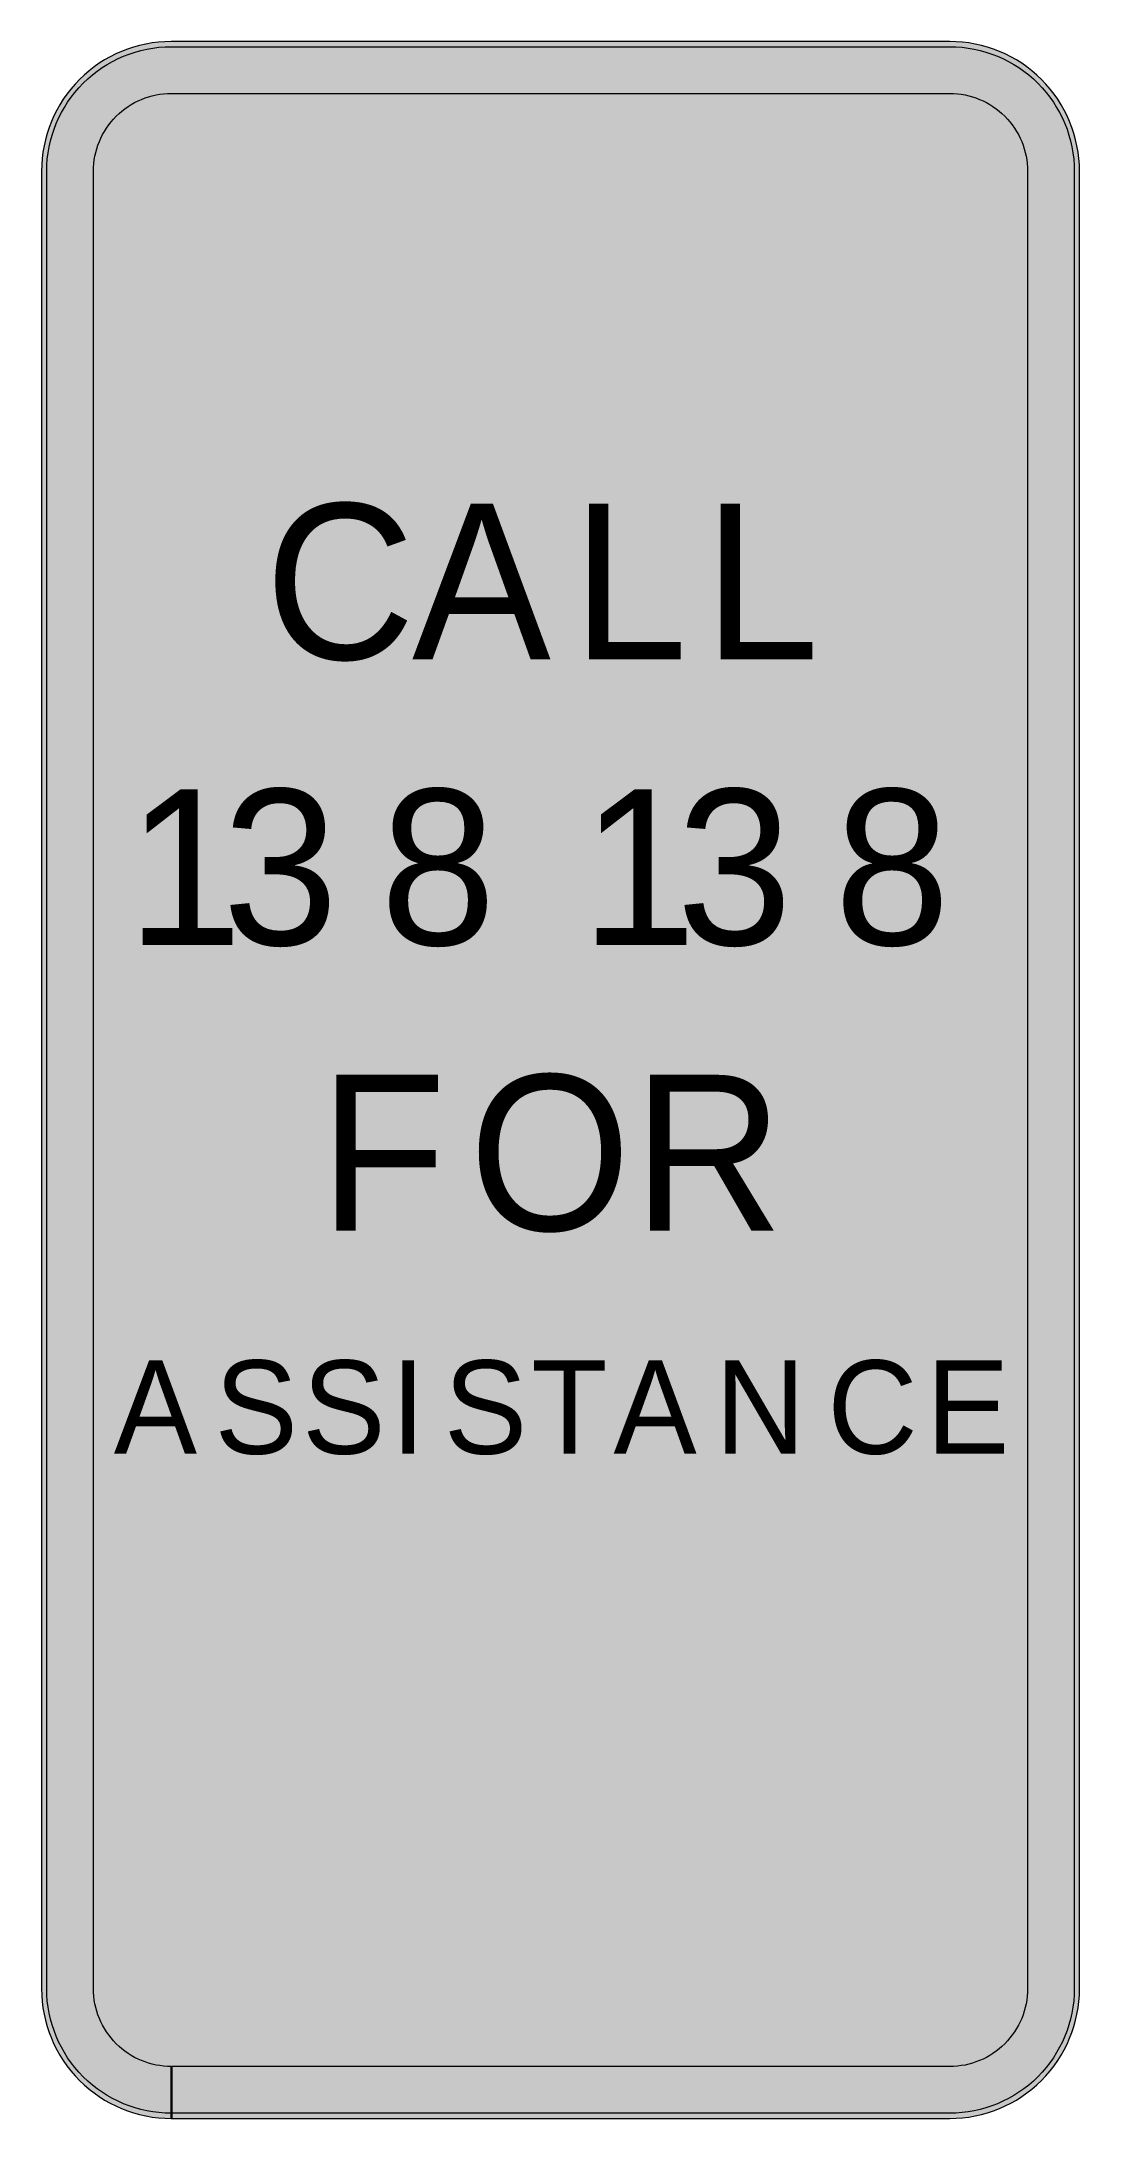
# Model space of a CAD drawing. Header units: millimetres. Extents: x 1461 to 1661, y 403 to 803.
import ezdxf

# ---------------------------------------------------------------- set-up
doc = ezdxf.new("R2010")
doc.units = ezdxf.units.MM
doc.layers.add('GSCOLORFILL', color=255, linetype='Continuous', lineweight=0)
doc.layers.add('T25', color=1, linetype='Continuous')
doc.layers.add('TBLK25', color=1, linetype='Continuous')
doc.styles.add('TSTextStyleClearviewHwy-5-W-R', font='')
doc.styles.add('TSTextStyleFHWA Series Em2000EX', font='fhwa_em2000ex_ttf.ttf')
doc.styles.get('TSTextStyleClearviewHwy-5-W-R').set_extended_font_data('ClearviewHwy-5-W-R')

# ---------------------------------------------------------------- blocks, each defined once
blk = doc.blocks.new('*U34')
at = {"layer": 'GSCOLORFILL'}
for color, points in [(156, [(-75, -200), (75, -200, 0.414214), (100, -175), (100, 175, 0.414214), (75, 200), (-75, 200, 0.414214), (-100, 175), (-100, -175, 0.414214)]), (7, [(-74.9, -200), (75, -200, 0.414214), (100, -175), (100, 175, 0.414214), (75, 200), (-75, 200, 0.414214), (-100, 175), (-100, -175, 0.414214), (-75, -200), (-75, -190, -0.414214), (-90, -175), (-90, 175, -0.414214), (-75, 190), (75, 190, -0.414214), (90, 175), (90, -175, -0.414214), (75, -190), (-74.9, -190)]), (156, [(-74.99, -200), (75, -200, 0.414214), (100, -175), (100, 175, 0.414214), (75, 200), (-75, 200, 0.414214), (-100, 175), (-100, -175, 0.414214), (-75, -200), (-75, -199, -0.414214), (-99, -175), (-99, 175, -0.414214), (-75, 199), (75, 199, -0.414214), (99, 175), (99, -175, -0.414214), (75, -199), (-74.99, -199)])]:
    blk.add_hatch(color=color, dxfattribs=at).paths.add_polyline_path(points)
at = {"layer": 'GSCOLORFILL', "color": 156, "linetype": 'Continuous'}
for points in [[(-75, -200), (75, -200, 0.414214), (100, -175), (100, 175, 0.414214), (75, 200), (-75, 200, 0.414214), (-100, 175), (-100, -175, 0.414214), (-75, -200)], [(-74.99, -200), (75, -200, 0.414214), (100, -175), (100, 175, 0.414214), (75, 200), (-75, 200, 0.414214), (-100, 175), (-100, -175, 0.414214), (-75, -200), (-75, -199, -0.414214), (-99, -175), (-99, 175, -0.414214), (-75, 199), (75, 199, -0.414214), (99, 175), (99, -175, -0.414214), (75, -199), (-74.99, -199), (-74.99, -200)]]:
    blk.add_lwpolyline(points, format="xyb", close=True, dxfattribs=at).dxf.unprotected_set("ltscale", 0)
at = {"layer": 'GSCOLORFILL', "color": 7, "linetype": 'Continuous'}
blk.add_lwpolyline([(-74.9, -200), (75, -200, 0.414214), (100, -175), (100, 175, 0.414214), (75, 200), (-75, 200, 0.414214), (-100, 175), (-100, -175, 0.414214), (-75, -200), (-75, -190, -0.414214), (-90, -175), (-90, 175, -0.414214), (-75, 190), (75, 190, -0.414214), (90, 175), (90, -175, -0.414214), (75, -190), (-74.9, -190), (-74.9, -200)], format="xyb", close=True, dxfattribs=at).dxf.unprotected_set("ltscale", 0)
blk = doc.blocks.new('*U22')
at = {"layer": 'GSCOLORFILL', "color": 7, "style": 'TSTextStyleFHWA Series Em2000EX'}
blk.add_text('1', height=30, dxfattribs=at).set_placement((-3.58, 0))
blk = doc.blocks.new('*U23')
at = {"layer": 'GSCOLORFILL', "color": 7, "style": 'TSTextStyleFHWA Series Em2000EX'}
blk.add_text('3', height=30, dxfattribs=at).set_placement((-1.51, 0))
blk = doc.blocks.new('*U24')
at = {"layer": 'GSCOLORFILL', "color": 7, "style": 'TSTextStyleFHWA Series Em2000EX'}
blk.add_text('8', height=30, dxfattribs=at).set_placement((-2.99, 0))
blk = doc.blocks.new('*U21')
at = {"layer": 'T25'}
for name, p in [('*U22', (0, 0)), ('*U23', (16.36, 0)), ('*U24', (48.24, 0))]:
    blk.add_blockref(name, p, dxfattribs=at)
blk = doc.blocks.new('*U26')
at = {"layer": 'GSCOLORFILL', "color": 7, "style": 'TSTextStyleFHWA Series Em2000EX'}
blk.add_text('1', height=30, dxfattribs=at).set_placement((-3.58, 0))
blk = doc.blocks.new('*U27')
at = {"layer": 'GSCOLORFILL', "color": 7, "style": 'TSTextStyleFHWA Series Em2000EX'}
blk.add_text('3', height=30, dxfattribs=at).set_placement((-1.51, 0))
blk = doc.blocks.new('*U28')
at = {"layer": 'GSCOLORFILL', "color": 7, "style": 'TSTextStyleFHWA Series Em2000EX'}
blk.add_text('8', height=30, dxfattribs=at).set_placement((-2.99, 0))
blk = doc.blocks.new('*U25')
at = {"layer": 'T25'}
for name, p in [('*U26', (0, 0)), ('*U27', (16.36, 0)), ('*U28', (48.24, 0))]:
    blk.add_blockref(name, p, dxfattribs=at)
blk = doc.blocks.new('*U20')
at = {"layer": 'T25'}
for name, p in [('*U21', (-80, 0)), ('*U25', (7.5, 0))]:
    blk.add_blockref(name, p, dxfattribs=at)
blk = doc.blocks.new('*U4')
at = {"layer": 'GSCOLORFILL', "color": 7, "style": 'TSTextStyleClearviewHwy-5-W-R'}
blk.add_text('A', height=18, dxfattribs=at).set_placement((-1.08, 0))
blk = doc.blocks.new('*U5')
at = {"layer": 'GSCOLORFILL', "color": 7, "style": 'TSTextStyleClearviewHwy-5-W-R'}
blk.add_text('S', height=18, dxfattribs=at).set_placement((-1.62, 0))
blk = doc.blocks.new('*U6')
at = {"layer": 'GSCOLORFILL', "color": 7, "style": 'TSTextStyleClearviewHwy-5-W-R'}
blk.add_text('S', height=18, dxfattribs=at).set_placement((-1.62, 0))
blk = doc.blocks.new('*U7')
at = {"layer": 'GSCOLORFILL', "color": 7, "style": 'TSTextStyleClearviewHwy-5-W-R'}
blk.add_text('I', height=18, dxfattribs=at).set_placement((-3.06, 0))
blk = doc.blocks.new('*U8')
at = {"layer": 'GSCOLORFILL', "color": 7, "style": 'TSTextStyleClearviewHwy-5-W-R'}
blk.add_text('S', height=18, dxfattribs=at).set_placement((-1.62, 0))
blk = doc.blocks.new('*U9')
at = {"layer": 'GSCOLORFILL', "color": 7, "style": 'TSTextStyleClearviewHwy-5-W-R'}
blk.add_text('T', height=18, dxfattribs=at).set_placement((-1.26, 0))
blk = doc.blocks.new('*U10')
at = {"layer": 'GSCOLORFILL', "color": 7, "style": 'TSTextStyleClearviewHwy-5-W-R'}
blk.add_text('A', height=18, dxfattribs=at).set_placement((-1.08, 0))
blk = doc.blocks.new('*U11')
at = {"layer": 'GSCOLORFILL', "color": 7, "style": 'TSTextStyleClearviewHwy-5-W-R'}
blk.add_text('N', height=18, dxfattribs=at).set_placement((-3.06, 0))
blk = doc.blocks.new('*U12')
at = {"layer": 'GSCOLORFILL', "color": 7, "style": 'TSTextStyleClearviewHwy-5-W-R'}
blk.add_text('C', height=18, dxfattribs=at).set_placement((-2.34, 0))
blk = doc.blocks.new('*U13')
at = {"layer": 'GSCOLORFILL', "color": 7, "style": 'TSTextStyleClearviewHwy-5-W-R'}
blk.add_text('E', height=18, dxfattribs=at).set_placement((-3.06, 0))
blk = doc.blocks.new('*U3')
at = {"layer": 'TBLK25'}
for name, p in [('*U4', (0, 0)), ('*U5', (19.96, 0)), ('*U6', (36.84, 0)), ('*U7', (55.35, 0)), ('*U8', (64.15, 0)), ('*U9', (80.63, 0)), ('*U10', (96.28, 0)), ('*U11', (117.86, 0)), ('*U12', (138.76, 0)), ('*U13', (158.52, 0))]:
    blk.add_blockref(name, p, dxfattribs=at)
blk = doc.blocks.new('*U2')
at = {"layer": 'TBLK25'}
blk.add_blockref('*U3', (-85, 0), dxfattribs=at)
blk = doc.blocks.new('*U16')
at = {"layer": 'GSCOLORFILL', "color": 7, "style": 'TSTextStyleFHWA Series Em2000EX'}
blk.add_text('C', height=30, dxfattribs=at).set_placement((-2.99, 0))
blk = doc.blocks.new('*U17')
at = {"layer": 'GSCOLORFILL', "color": 7, "style": 'TSTextStyleFHWA Series Em2000EX'}
blk.add_text('A', height=30, dxfattribs=at).set_placement((-1.2, 0))
blk = doc.blocks.new('*U18')
at = {"layer": 'GSCOLORFILL', "color": 7, "style": 'TSTextStyleFHWA Series Em2000EX'}
blk.add_text('L', height=30, dxfattribs=at).set_placement((-4.21, 0))
blk = doc.blocks.new('*U19')
at = {"layer": 'GSCOLORFILL', "color": 7, "style": 'TSTextStyleFHWA Series Em2000EX'}
blk.add_text('L', height=30, dxfattribs=at).set_placement((-4.21, 0))
blk = doc.blocks.new('*U15')
at = {"layer": 'T25'}
for name, p in [('*U16', (0, 0)), ('*U17', (26.58, 0)), ('*U18', (60.41, 0)), ('*U19', (85.77, 0))]:
    blk.add_blockref(name, p, dxfattribs=at)
blk = doc.blocks.new('*U14')
at = {"layer": 'T25'}
blk.add_blockref('*U15', (-54, 0), dxfattribs=at)
blk = doc.blocks.new('*U31')
at = {"layer": 'GSCOLORFILL', "color": 7, "style": 'TSTextStyleFHWA Series Em2000EX'}
blk.add_text('F', height=30, dxfattribs=at).set_placement((-4.21, 0))
blk = doc.blocks.new('*U32')
at = {"layer": 'GSCOLORFILL', "color": 7, "style": 'TSTextStyleFHWA Series Em2000EX'}
blk.add_text('O', height=30, dxfattribs=at).set_placement((-2.99, 0))
blk = doc.blocks.new('*U33')
at = {"layer": 'GSCOLORFILL', "color": 7, "style": 'TSTextStyleFHWA Series Em2000EX'}
blk.add_text('R', height=30, dxfattribs=at).set_placement((-4.21, 0))
blk = doc.blocks.new('*U30')
at = {"layer": 'T25'}
for name, p in [('*U31', (0, 0)), ('*U32', (27.65, 0)), ('*U33', (60.48, 0))]:
    blk.add_blockref(name, p, dxfattribs=at)
blk = doc.blocks.new('*U29')
at = {"layer": 'T25'}
blk.add_blockref('*U30', (-42.3, 0), dxfattribs=at)

msp = doc.modelspace()

# ---------------------------------------------------------------- block references
msp.add_blockref('*U34', (1560.9, 602.6))
at = {"layer": 'T25'}
for name, p in [('*U14', (1560.9, 683.6)), ('*U20', (1560.9, 628.6)), ('*U29', (1560.9, 573.6))]:
    msp.add_blockref(name, p, dxfattribs=at)
at = {"layer": 'TBLK25'}
msp.add_blockref('*U2', (1560.9, 530.6), dxfattribs=at)

doc.saveas('drawing.dxf')
